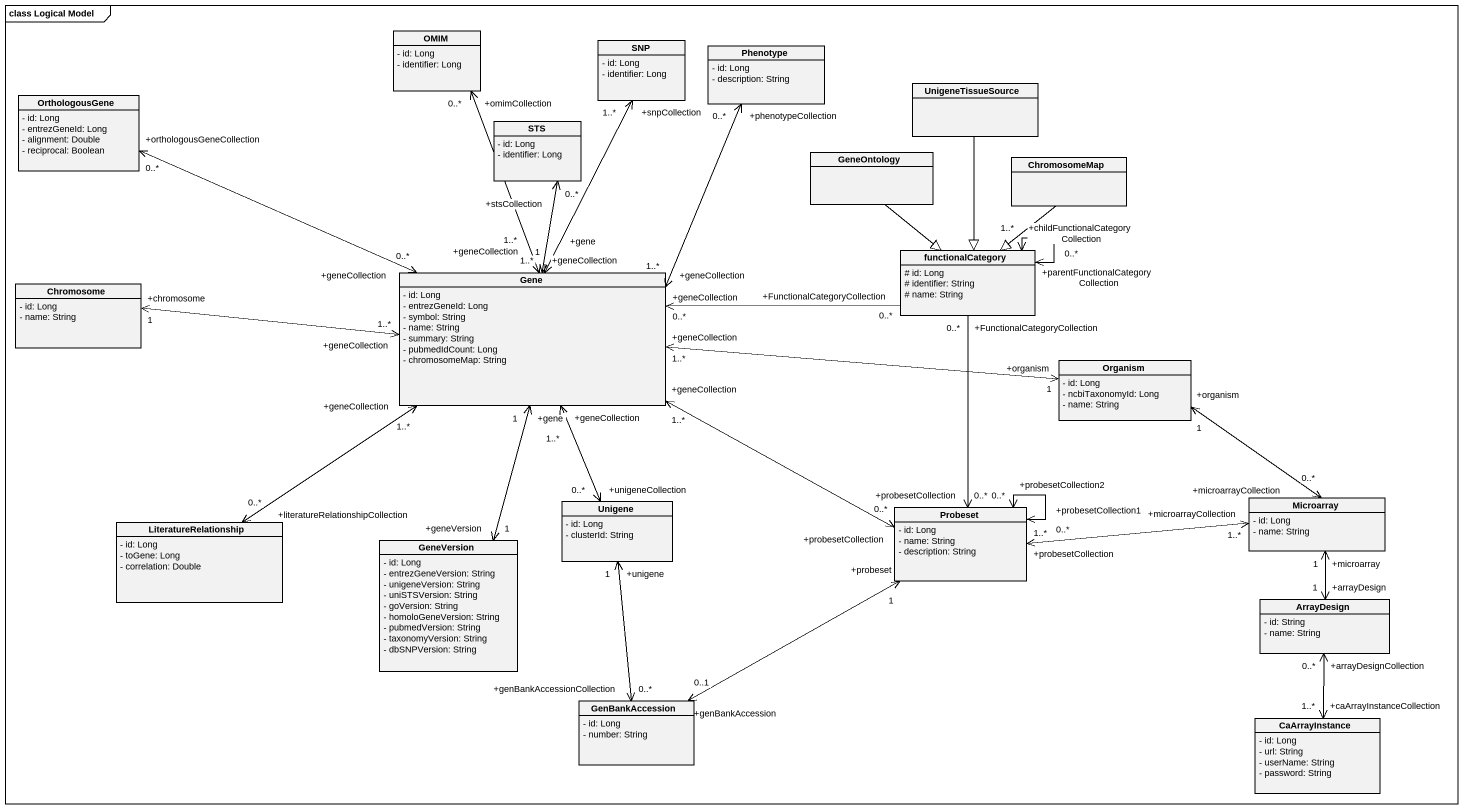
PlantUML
@startuml
mainframe class Logical Model
hide circle
hide empty members
skinparam classAttributeIconSize 0
class OMIM {
  - id: Long
  - identifier: Long
}
class SNP {
  - id: Long
  - identifier: Long
}
class Phenotype {
  - id: Long
  - description: String
}
class OrthologousGene {
  - id: Long
  - entrezGeneId: Long
  - alignment: Double
  - reciprocal: Boolean
}
class UnigeneTissueSource
class STS {
  - id: Long
  - identifier: Long
}
class GeneOntology
class ChromosomeMap
class functionalCategory {
  # id: Long
  # identifier: String
  # name: String
}
class Chromosome {
  - id: Long
  - name: String
}
class Gene {
  - id: Long
  - entrezGeneId: Long
  - symbol: String
  - name: String
  - summary: String
  - pubmedIdCount: Long
  - chromosomeMap: String
}
class Organism {
  - id: Long
  - ncbiTaxonomyId: Long
  - name: String
}
class Unigene {
  - id: Long
  - clusterId: String
}
class Probeset {
  - id: Long
  - name: String
  - description: String
}
class Microarray {
  - id: Long
  - name: String
}
class LiteratureRelationship {
  - id: Long
  - toGene: Long
  - correlation: Double
}
class GeneVersion {
  - id: Long
  - entrezGeneVersion: String
  - unigeneVersion: String
  - uniSTSVersion: String
  - goVersion: String
  - homoloGeneVersion: String
  - pubmedVersion: String
  - taxonomyVersion: String
  - dbSNPVersion: String
}
class ArrayDesign {
  - id: String
  - name: String
}
class GenBankAccession {
  - id: Long
  - number: String
}
class CaArrayInstance {
  - id: Long
  - url: String
  - userName: String
  - password: String
}
UnigeneTissueSource --|> functionalCategory
GeneOntology --|> functionalCategory
ChromosomeMap --|> functionalCategory
functionalCategory "+parentFunctionalCategoryCollection\n0..*" <--> "+childFunctionalCategoryCollection\n1..*" functionalCategory
functionalCategory "+FunctionalCategoryCollection\n0..*" -left-> "+geneCollection\n0..*" Gene
functionalCategory "+FunctionalCategoryCollection\n0..*" --> "+probesetCollection\n0..*" Probeset
Gene "+geneCollection\n1..*" <-up-> "+omimCollection\n0..*" OMIM
Gene "+gene\n1" <-up-> "+snpCollection\n1..*" SNP
Gene "+geneCollection\n1..*" <-up-> "+phenotypeCollection\n0..*" Phenotype
Gene "+geneCollection\n0..*" <-left-> "+orthologousGeneCollection\n0..*" OrthologousGene
Gene "+geneCollection\n1..*" <-up-> "+stsCollection\n0..*" STS
Gene "+geneCollection\n1..*" <-left-> "+chromosome\n1" Chromosome
Gene "+geneCollection\n1..*" <-right-> "+organism\n1" Organism
Gene "+geneCollection\n1..*" <--> "+unigeneCollection\n0..*" Unigene
Gene "+geneCollection\n1..*" <-right-> "+probesetCollection\n0..*" Probeset
Gene "+gene\n1" <--> "+geneVersion\n1" GeneVersion
Organism "+organism\n1" <--> "+microarrayCollection\n0..*" Microarray
Unigene "+unigene\n1" <--> "+genBankAccessionCollection\n0..*" GenBankAccession
Probeset "+probesetCollection1\n0..*" <--> "+probesetCollection2\n0..*" Probeset
Probeset "+probeset\n1" <-left-> "+genBankAccession\n0..1" GenBankAccession
Microarray "+microarrayCollection\n1..*" <-left-> "+probesetCollection\n1..*" Probeset
Microarray "+microarray\n1" <--> "+arrayDesign\n1" ArrayDesign
LiteratureRelationship "+literatureRelationshipCollection\n0..*" <-up-> "+geneCollection\n1..*" Gene
ArrayDesign "+arrayDesignCollection\n0..*" <--> "+caArrayInstanceCollection\n1..*" CaArrayInstance
@enduml
